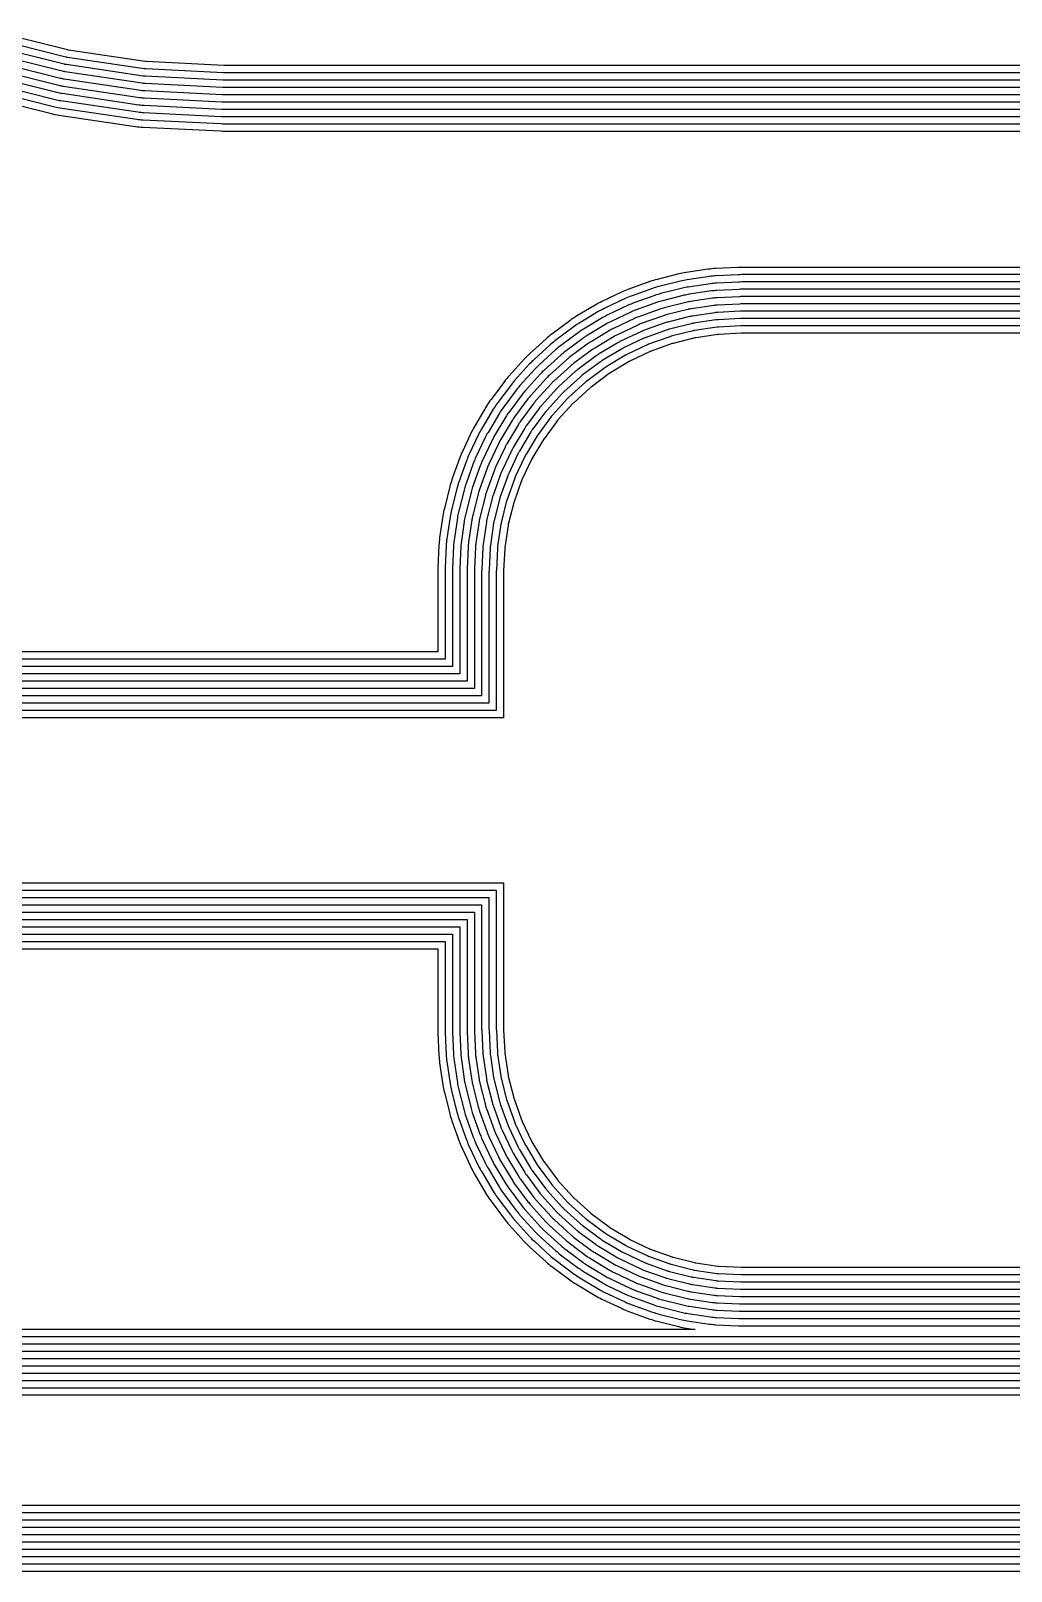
# Model space of a CAD drawing. Header units: metres. Extents: x 1.4 to 44.2, y 0.1 to 33.9.
# Drawn here: x 28.13 to 33.48, y 0.12 to 8.53 of the extents above; entities that cross this region are included whole.
import ezdxf

# ---------------------------------------------------------------- set-up
doc = ezdxf.new("R2010")
doc.units = ezdxf.units.M

msp = doc.modelspace()

# ---------------------------------------------------------------- linework, layer by layer
for points in [[(27.9174, 8.5264), (28.3285, 8.4235), (28.3297, 8.4232), (28.3309, 8.4229), (28.3321, 8.4227), (28.3333, 8.4225), (28.7524, 8.3603), (28.7537, 8.3602), (28.7549, 8.36), (28.7561, 8.3599), (28.7573, 8.3599), (29.1806, 8.3391), (29.1818, 8.339), (29.183, 8.339), (36.5743, 8.339)], [(27.898, 8.4488), (28.309, 8.3459), (28.3121, 8.3451), (28.3153, 8.3445), (28.3184, 8.3439), (28.3215, 8.3434), (28.7407, 8.2812), (28.7439, 8.2808), (28.747, 8.2804), (28.7502, 8.2802), (28.7534, 8.28), (29.1766, 8.2592), (29.1798, 8.2591), (29.183, 8.259), (36.5412, 8.259)], [(27.9077, 8.4876), (28.3187, 8.3847), (28.3209, 8.3842), (28.3231, 8.3837), (28.3252, 8.3833), (28.3274, 8.383), (28.7466, 8.3208), (28.7488, 8.3205), (28.751, 8.3202), (28.7532, 8.32), (28.7554, 8.3199), (29.1786, 8.2991), (29.1808, 8.299), (29.183, 8.299), (36.5578, 8.299)], [(27.8688, 8.3324), (28.2799, 8.2295), (28.2858, 8.2281), (28.2918, 8.2268), (28.2979, 8.2257), (28.3039, 8.2247), (28.7231, 8.1625), (28.7292, 8.1617), (28.7353, 8.161), (28.7414, 8.1605), (28.7475, 8.1601), (29.1707, 8.1393), (29.1769, 8.1391), (29.183, 8.139), (36.4915, 8.139)], [(27.8785, 8.3712), (28.2896, 8.2683), (28.2946, 8.2671), (28.2996, 8.266), (28.3047, 8.2651), (28.3098, 8.2643), (28.729, 8.2021), (28.7341, 8.2014), (28.7392, 8.2008), (28.7443, 8.2004), (28.7495, 8.2001), (29.1727, 8.1793), (29.1779, 8.1791), (29.183, 8.179), (36.5081, 8.179)], [(27.8883, 8.41), (28.2993, 8.3071), (28.3034, 8.3061), (28.3074, 8.3052), (28.3115, 8.3045), (28.3157, 8.3038), (28.7348, 8.2416), (28.739, 8.2411), (28.7431, 8.2406), (28.7473, 8.2403), (28.7514, 8.24), (29.1747, 8.2192), (29.1788, 8.2191), (29.183, 8.219), (36.5246, 8.219)], [(27.8494, 8.2548), (28.2604, 8.1519), (28.2683, 8.15), (28.2762, 8.1483), (28.2842, 8.1468), (28.2922, 8.1456), (28.7114, 8.0834), (28.7194, 8.0823), (28.7274, 8.0814), (28.7355, 8.0807), (28.7436, 8.0802), (29.1668, 8.0594), (29.1749, 8.0591), (29.183, 8.059), (36.4584, 8.059)], [(27.8591, 8.2936), (28.2701, 8.1907), (28.2771, 8.189), (28.284, 8.1876), (28.291, 8.1863), (28.2981, 8.1851), (28.7172, 8.1229), (28.7243, 8.122), (28.7313, 8.1212), (28.7384, 8.1206), (28.7455, 8.1202), (29.1688, 8.0994), (29.1759, 8.0991), (29.183, 8.099), (36.4749, 8.099)], [(27.8299, 8.1772), (28.241, 8.0743), (28.2508, 8.0719), (28.2606, 8.0699), (28.2705, 8.068), (28.2805, 8.0664), (28.6996, 8.0042), (28.7096, 8.0029), (28.7196, 8.0018), (28.7296, 8.0009), (28.7397, 8.0003), (29.1629, 7.9795), (29.173, 7.9791), (29.183, 7.979), (36.4252, 7.979)], [(27.8397, 8.216), (28.2507, 8.1131), (28.2595, 8.111), (28.2684, 8.1091), (28.2774, 8.1074), (28.2863, 8.106), (28.7055, 8.0438), (28.7145, 8.0426), (28.7235, 8.0416), (28.7326, 8.0408), (28.7416, 8.0403), (29.1649, 8.0195), (29.1739, 8.0191), (29.183, 8.019), (36.4418, 8.019)], [(36.009, 7.235), (32.009, 7.235), (31.999, 7.2349), (31.9889, 7.2345), (31.8664, 7.2285), (31.8563, 7.2279), (31.8463, 7.227), (31.8363, 7.2259), (31.8263, 7.2246), (31.705, 7.2066), (31.6951, 7.205), (31.6852, 7.2031), (31.6753, 7.201), (31.6655, 7.1987), (31.5465, 7.1689), (31.5368, 7.1663), (31.5271, 7.1635), (31.5175, 7.1605), (31.508, 7.1572), (31.3925, 7.1159), (31.3831, 7.1124), (31.3738, 7.1087), (31.3645, 7.1047), (31.3554, 7.1005), (31.2445, 7.048), (31.2354, 7.0436), (31.2265, 7.039), (31.2177, 7.0341), (31.209, 7.0291), (31.1038, 6.966), (31.0952, 6.9607), (31.0868, 6.9553), (31.0785, 6.9496), (31.0703, 6.9437), (30.9718, 6.8706), (30.9638, 6.8645), (30.9559, 6.8582), (30.9482, 6.8517), (30.9407, 6.8451), (30.8498, 6.7627), (30.8424, 6.7558), (30.8352, 6.7488), (30.8282, 6.7416), (30.8213, 6.7342), (30.739, 6.6433), (30.7323, 6.6358), (30.7258, 6.6281), (30.7195, 6.6202), (30.7134, 6.6122), (30.6404, 6.5137), (30.6345, 6.5056), (30.6288, 6.4973), (30.6233, 6.4888), (30.618, 6.4803), (30.5549, 6.375), (30.5499, 6.3663), (30.545, 6.3575), (30.5404, 6.3486), (30.536, 6.3396), (30.4835, 6.2287), (30.4793, 6.2195), (30.4754, 6.2103), (30.4716, 6.2009), (30.4681, 6.1915), (30.4268, 6.076), (30.4235, 6.0665), (30.4205, 6.0569), (30.4177, 6.0472), (30.4151, 6.0375), (30.3853, 5.9185), (30.383, 5.9087), (30.3809, 5.8989), (30.3791, 5.889), (30.3775, 5.879), (30.3595, 5.7577), (30.3581, 5.7477), (30.357, 5.7377), (30.3561, 5.7277), (30.3555, 5.7177), (30.3495, 5.5951), (30.3491, 5.5851), (30.349, 5.575), (30.349, 5.1352), (28.0606, 5.1352)], [(36.009, 7.155), (32.009, 7.155), (32.0009, 7.1549), (31.9928, 7.1546), (31.8703, 7.1486), (31.8622, 7.1481), (31.8541, 7.1474), (31.8461, 7.1465), (31.8381, 7.1454), (31.7167, 7.1274), (31.7087, 7.1261), (31.7008, 7.1247), (31.6928, 7.123), (31.685, 7.1211), (31.566, 7.0913), (31.5581, 7.0892), (31.5504, 7.087), (31.5426, 7.0845), (31.535, 7.0819), (31.4195, 7.0406), (31.4119, 7.0377), (31.4044, 7.0347), (31.3969, 7.0316), (31.3896, 7.0282), (31.2787, 6.9757), (31.2714, 6.9722), (31.2642, 6.9684), (31.2571, 6.9645), (31.2501, 6.9605), (31.1449, 6.8974), (31.138, 6.8932), (31.1312, 6.8887), (31.1245, 6.8842), (31.118, 6.8794), (31.0194, 6.8063), (31.013, 6.8014), (31.0067, 6.7964), (31.0005, 6.7912), (30.9944, 6.7858), (30.9035, 6.7034), (30.8976, 6.6979), (30.8918, 6.6922), (30.8861, 6.6864), (30.8806, 6.6805), (30.7982, 6.5896), (30.7929, 6.5836), (30.7877, 6.5774), (30.7826, 6.571), (30.7777, 6.5646), (30.7046, 6.4661), (30.6999, 6.4595), (30.6953, 6.4528), (30.6909, 6.446), (30.6866, 6.4391), (30.6236, 6.3339), (30.6195, 6.3269), (30.6156, 6.3198), (30.6118, 6.3126), (30.6083, 6.3054), (30.5558, 6.1945), (30.5525, 6.1871), (30.5493, 6.1797), (30.5463, 6.1721), (30.5435, 6.1645), (30.5021, 6.049), (30.4995, 6.0414), (30.497, 6.0337), (30.4948, 6.0259), (30.4927, 6.0181), (30.4629, 5.8991), (30.461, 5.8912), (30.4594, 5.8833), (30.4579, 5.8753), (30.4566, 5.8673), (30.4386, 5.746), (30.4375, 5.7379), (30.4366, 5.7299), (30.4359, 5.7218), (30.4354, 5.7137), (30.4294, 5.5912), (30.4291, 5.5831), (30.429, 5.575), (30.429, 5.0552), (28.0275, 5.0552)], [(36.009, 7.195), (32.009, 7.195), (31.9999, 7.1949), (31.9909, 7.1946), (31.8683, 7.1885), (31.8593, 7.188), (31.8502, 7.1872), (31.8412, 7.1862), (31.8322, 7.185), (31.7109, 7.167), (31.7019, 7.1655), (31.693, 7.1639), (31.6841, 7.162), (31.6752, 7.1599), (31.5563, 7.1301), (31.5475, 7.1278), (31.5388, 7.1253), (31.5301, 7.1225), (31.5215, 7.1196), (31.406, 7.0782), (31.3975, 7.0751), (31.3891, 7.0717), (31.3807, 7.0681), (31.3725, 7.0643), (31.2616, 7.0119), (31.2534, 7.0079), (31.2453, 7.0037), (31.2374, 6.9993), (31.2295, 6.9948), (31.1243, 6.9317), (31.1166, 6.9269), (31.109, 6.922), (31.1015, 6.9169), (31.0941, 6.9115), (30.9956, 6.8385), (30.9884, 6.833), (30.9813, 6.8273), (30.9743, 6.8214), (30.9675, 6.8154), (30.8767, 6.733), (30.87, 6.7269), (30.8635, 6.7205), (30.8572, 6.714), (30.851, 6.7074), (30.7686, 6.6165), (30.7626, 6.6097), (30.7567, 6.6027), (30.7511, 6.5956), (30.7456, 6.5884), (30.6725, 6.4899), (30.6672, 6.4825), (30.662, 6.475), (30.6571, 6.4674), (30.6523, 6.4597), (30.5893, 6.3545), (30.5847, 6.3466), (30.5803, 6.3387), (30.5761, 6.3306), (30.5721, 6.3225), (30.5197, 6.2116), (30.5159, 6.2033), (30.5123, 6.195), (30.509, 6.1865), (30.5058, 6.178), (30.4645, 6.0625), (30.4615, 6.0539), (30.4588, 6.0453), (30.4562, 6.0366), (30.4539, 6.0278), (30.4241, 5.9088), (30.422, 5.8999), (30.4201, 5.8911), (30.4185, 5.8821), (30.417, 5.8732), (30.399, 5.7518), (30.3978, 5.7428), (30.3968, 5.7338), (30.396, 5.7248), (30.3955, 5.7157), (30.3895, 5.5932), (30.3891, 5.5841), (30.389, 5.575), (30.389, 5.0952), (28.044, 5.0952)], [(36.009, 7.075), (32.009, 7.075), (32.0029, 7.0749), (31.9967, 7.0747), (31.8742, 7.0687), (31.8681, 7.0683), (31.862, 7.0678), (31.8559, 7.0671), (31.8498, 7.0663), (31.7285, 7.0483), (31.7224, 7.0473), (31.7164, 7.0462), (31.7104, 7.0449), (31.7044, 7.0435), (31.5854, 7.0137), (31.5795, 7.0121), (31.5736, 7.0104), (31.5677, 7.0086), (31.5619, 7.0066), (31.4464, 6.9652), (31.4407, 6.9631), (31.435, 6.9608), (31.4293, 6.9584), (31.4238, 6.9559), (31.3129, 6.9034), (31.3074, 6.9007), (31.3019, 6.8979), (31.2965, 6.8949), (31.2912, 6.8918), (31.186, 6.8288), (31.1808, 6.8256), (31.1757, 6.8222), (31.1706, 6.8187), (31.1656, 6.8152), (31.0671, 6.7421), (31.0622, 6.7384), (31.0574, 6.7345), (31.0527, 6.7306), (31.0481, 6.7265), (30.9572, 6.6441), (30.9527, 6.64), (30.9484, 6.6357), (30.9441, 6.6313), (30.9399, 6.6268), (30.8575, 6.5359), (30.8534, 6.5313), (30.8495, 6.5266), (30.8457, 6.5218), (30.8419, 6.5169), (30.7689, 6.4184), (30.7653, 6.4134), (30.7618, 6.4084), (30.7585, 6.4032), (30.7552, 6.398), (30.6922, 6.2928), (30.6891, 6.2875), (30.6861, 6.2821), (30.6833, 6.2767), (30.6806, 6.2711), (30.6282, 6.1603), (30.6256, 6.1547), (30.6232, 6.149), (30.6209, 6.1433), (30.6188, 6.1376), (30.5775, 6.0221), (30.5755, 6.0163), (30.5736, 6.0104), (30.5719, 6.0045), (30.5703, 5.9986), (30.5405, 5.8796), (30.5391, 5.8737), (30.5378, 5.8676), (30.5367, 5.8616), (30.5357, 5.8556), (30.5177, 5.7342), (30.5169, 5.7281), (30.5162, 5.722), (30.5157, 5.7159), (30.5153, 5.7098), (30.5093, 5.5873), (30.5091, 5.5811), (30.509, 5.575), (30.509, 4.9752), (27.9943, 4.9752)], [(36.009, 7.115), (32.009, 7.115), (32.0019, 7.1149), (31.9948, 7.1147), (31.8723, 7.1086), (31.8652, 7.1082), (31.8581, 7.1076), (31.851, 7.1068), (31.8439, 7.1059), (31.7226, 7.0879), (31.7156, 7.0867), (31.7086, 7.0854), (31.7016, 7.0839), (31.6947, 7.0823), (31.5757, 7.0525), (31.5688, 7.0507), (31.562, 7.0487), (31.5552, 7.0466), (31.5485, 7.0442), (31.433, 7.0029), (31.4263, 7.0004), (31.4197, 6.9978), (31.4131, 6.995), (31.4067, 6.992), (31.2958, 6.9396), (31.2894, 6.9364), (31.2831, 6.9332), (31.2768, 6.9297), (31.2707, 6.9262), (31.1655, 6.8631), (31.1594, 6.8594), (31.1534, 6.8555), (31.1476, 6.8514), (31.1418, 6.8473), (31.0433, 6.7742), (31.0376, 6.7699), (31.032, 6.7654), (31.0266, 6.7609), (31.0213, 6.7562), (30.9304, 6.6738), (30.9252, 6.6689), (30.9201, 6.664), (30.9151, 6.6589), (30.9103, 6.6536), (30.8279, 6.5628), (30.8232, 6.5574), (30.8186, 6.552), (30.8141, 6.5464), (30.8098, 6.5408), (30.7367, 6.4422), (30.7326, 6.4365), (30.7285, 6.4306), (30.7247, 6.4246), (30.7209, 6.4186), (30.6579, 6.3133), (30.6543, 6.3072), (30.6509, 6.301), (30.6476, 6.2946), (30.6445, 6.2882), (30.592, 6.1774), (30.589, 6.1709), (30.5862, 6.1643), (30.5836, 6.1577), (30.5811, 6.1511), (30.5398, 6.0356), (30.5375, 6.0288), (30.5353, 6.0221), (30.5333, 6.0152), (30.5315, 6.0083), (30.5017, 5.8893), (30.5001, 5.8824), (30.4986, 5.8755), (30.4973, 5.8685), (30.4962, 5.8614), (30.4782, 5.7401), (30.4772, 5.733), (30.4764, 5.726), (30.4758, 5.7189), (30.4754, 5.7118), (30.4694, 5.5892), (30.4691, 5.5821), (30.469, 5.575), (30.469, 5.0152), (28.0109, 5.0152)], [(36.009, 6.995), (32.009, 6.995), (32.0048, 6.995), (32.0007, 6.9948), (31.8781, 6.9888), (31.874, 6.9885), (31.8698, 6.9882), (31.8657, 6.9877), (31.8615, 6.9872), (31.7402, 6.9692), (31.7361, 6.9685), (31.732, 6.9677), (31.7279, 6.9669), (31.7238, 6.9659), (31.6048, 6.9361), (31.6008, 6.935), (31.5968, 6.9339), (31.5928, 6.9326), (31.5889, 6.9313), (31.4734, 6.8899), (31.4695, 6.8885), (31.4656, 6.8869), (31.4618, 6.8853), (31.458, 6.8835), (31.3471, 6.8311), (31.3433, 6.8293), (31.3396, 6.8273), (31.336, 6.8253), (31.3324, 6.8232), (31.2272, 6.7602), (31.2236, 6.758), (31.2201, 6.7557), (31.2167, 6.7533), (31.2133, 6.7509), (31.1148, 6.6778), (31.1114, 6.6753), (31.1082, 6.6727), (31.105, 6.67), (31.1019, 6.6672), (31.011, 6.5849), (31.0079, 6.582), (31.0049, 6.5791), (31.002, 6.5761), (30.9992, 6.5731), (30.9168, 6.4822), (30.914, 6.479), (30.9113, 6.4759), (30.9087, 6.4726), (30.9062, 6.4693), (30.8331, 6.3707), (30.8307, 6.3674), (30.8283, 6.3639), (30.8261, 6.3604), (30.8239, 6.3569), (30.7608, 6.2517), (30.7587, 6.2481), (30.7567, 6.2444), (30.7548, 6.2407), (30.7529, 6.2369), (30.7005, 6.1261), (30.6987, 6.1223), (30.6971, 6.1184), (30.6956, 6.1145), (30.6941, 6.1106), (30.6528, 5.9951), (30.6514, 5.9912), (30.6502, 5.9872), (30.649, 5.9832), (30.6479, 5.9792), (30.6181, 5.8602), (30.6172, 5.8561), (30.6163, 5.852), (30.6155, 5.8479), (30.6149, 5.8438), (30.5969, 5.7225), (30.5963, 5.7183), (30.5959, 5.7142), (30.5955, 5.71), (30.5952, 5.7059), (30.5892, 5.5834), (30.5891, 5.5792), (30.589, 5.575), (30.589, 4.8952), (27.9612, 4.8952)], [(36.009, 7.035), (32.009, 7.035), (32.0039, 7.0349), (31.9987, 7.0348), (31.8762, 7.0287), (31.871, 7.0284), (31.8659, 7.028), (31.8608, 7.0274), (31.8557, 7.0267), (31.7343, 7.0087), (31.7292, 7.0079), (31.7242, 7.007), (31.7191, 7.0059), (31.7141, 7.0047), (31.5951, 6.9749), (31.5901, 6.9736), (31.5852, 6.9721), (31.5803, 6.9706), (31.5754, 6.9689), (31.4599, 6.9276), (31.4551, 6.9258), (31.4503, 6.9239), (31.4456, 6.9218), (31.4409, 6.9197), (31.33, 6.8673), (31.3253, 6.865), (31.3208, 6.8626), (31.3163, 6.8601), (31.3118, 6.8575), (31.2066, 6.7945), (31.2022, 6.7918), (31.1979, 6.789), (31.1936, 6.786), (31.1895, 6.783), (31.0909, 6.7099), (31.0868, 6.7068), (31.0828, 6.7036), (31.0789, 6.7003), (31.075, 6.6969), (30.9841, 6.6145), (30.9803, 6.611), (30.9766, 6.6074), (30.973, 6.6037), (30.9695, 6.5999), (30.8871, 6.509), (30.8837, 6.5052), (30.8804, 6.5012), (30.8772, 6.4972), (30.8741, 6.4931), (30.801, 6.3946), (30.798, 6.3904), (30.7951, 6.3861), (30.7923, 6.3818), (30.7896, 6.3774), (30.7265, 6.2722), (30.7239, 6.2678), (30.7214, 6.2633), (30.719, 6.2587), (30.7168, 6.254), (30.6643, 6.1432), (30.6622, 6.1385), (30.6601, 6.1337), (30.6582, 6.1289), (30.6564, 6.1241), (30.6151, 6.0086), (30.6134, 6.0037), (30.6119, 5.9988), (30.6104, 5.9939), (30.6091, 5.9889), (30.5793, 5.8699), (30.5781, 5.8649), (30.5771, 5.8598), (30.5761, 5.8548), (30.5753, 5.8497), (30.5573, 5.7283), (30.5566, 5.7232), (30.556, 5.7181), (30.5556, 5.713), (30.5553, 5.7078), (30.5493, 5.5853), (30.5491, 5.5802), (30.549, 5.575), (30.549, 4.9352), (27.9778, 4.9352)], [(36.009, 6.915), (32.009, 6.915), (32.0068, 6.915), (32.0046, 6.9149), (31.8821, 6.9089), (31.8799, 6.9087), (31.8777, 6.9086), (31.8755, 6.9083), (31.8733, 6.908), (31.7519, 6.89), (31.7498, 6.8897), (31.7476, 6.8893), (31.7454, 6.8888), (31.7433, 6.8883), (31.6243, 6.8585), (31.6222, 6.8579), (31.62, 6.8573), (31.6179, 6.8566), (31.6158, 6.8559), (31.5003, 6.8146), (31.4983, 6.8138), (31.4962, 6.813), (31.4942, 6.8121), (31.4922, 6.8112), (31.3813, 6.7588), (31.3793, 6.7578), (31.3773, 6.7568), (31.3754, 6.7557), (31.3735, 6.7546), (31.2683, 6.6915), (31.2664, 6.6904), (31.2645, 6.6892), (31.2627, 6.6879), (31.2609, 6.6866), (31.1624, 6.6136), (31.1607, 6.6122), (31.1589, 6.6108), (31.1572, 6.6094), (31.1556, 6.608), (31.0647, 6.5256), (31.0631, 6.5241), (31.0615, 6.5225), (31.0599, 6.521), (31.0584, 6.5193), (30.9761, 6.4284), (30.9746, 6.4268), (30.9732, 6.4251), (30.9718, 6.4234), (30.9705, 6.4216), (30.8974, 6.3231), (30.8961, 6.3213), (30.8948, 6.3195), (30.8936, 6.3176), (30.8925, 6.3157), (30.8294, 6.2105), (30.8283, 6.2086), (30.8272, 6.2067), (30.8262, 6.2047), (30.8253, 6.2027), (30.7728, 6.0918), (30.7719, 6.0898), (30.771, 6.0878), (30.7702, 6.0858), (30.7694, 6.0837), (30.7281, 5.9682), (30.7274, 5.9661), (30.7267, 5.964), (30.7261, 5.9619), (30.7255, 5.9597), (30.6957, 5.8407), (30.6952, 5.8386), (30.6948, 5.8364), (30.6944, 5.8343), (30.694, 5.8321), (30.676, 5.7107), (30.6757, 5.7086), (30.6755, 5.7064), (30.6753, 5.7042), (30.6751, 5.7019), (30.6691, 5.5794), (30.669, 5.5772), (30.669, 5.575), (30.669, 4.8152), (27.9281, 4.8152)], [(36.009, 6.955), (32.009, 6.955), (32.0058, 6.955), (32.0026, 6.9549), (31.8801, 6.9488), (31.8769, 6.9486), (31.8737, 6.9484), (31.8706, 6.948), (31.8674, 6.9476), (31.7461, 6.9296), (31.7429, 6.9291), (31.7398, 6.9285), (31.7367, 6.9278), (31.7336, 6.9271), (31.6146, 6.8973), (31.6115, 6.8965), (31.6084, 6.8956), (31.6054, 6.8946), (31.6024, 6.8936), (31.4869, 6.8523), (31.4839, 6.8512), (31.4809, 6.85), (31.478, 6.8487), (31.4751, 6.8474), (31.3642, 6.7949), (31.3613, 6.7935), (31.3585, 6.7921), (31.3557, 6.7905), (31.3529, 6.7889), (31.2477, 6.7259), (31.245, 6.7242), (31.2423, 6.7224), (31.2397, 6.7206), (31.2371, 6.7188), (31.1386, 6.6457), (31.136, 6.6438), (31.1335, 6.6418), (31.1311, 6.6397), (31.1287, 6.6376), (31.0378, 6.5552), (31.0355, 6.553), (31.0332, 6.5508), (31.031, 6.5485), (31.0288, 6.5462), (30.9464, 6.4553), (30.9443, 6.4529), (30.9423, 6.4505), (30.9403, 6.448), (30.9383, 6.4454), (30.8653, 6.3469), (30.8634, 6.3443), (30.8616, 6.3417), (30.8598, 6.339), (30.8582, 6.3363), (30.7951, 6.2311), (30.7935, 6.2283), (30.792, 6.2255), (30.7905, 6.2227), (30.7891, 6.2198), (30.7366, 6.1089), (30.7353, 6.106), (30.7341, 6.1031), (30.7329, 6.1002), (30.7318, 6.0972), (30.6904, 5.9817), (30.6894, 5.9786), (30.6884, 5.9756), (30.6875, 5.9725), (30.6867, 5.9695), (30.6569, 5.8505), (30.6562, 5.8474), (30.6555, 5.8442), (30.6549, 5.8411), (30.6544, 5.838), (30.6364, 5.7166), (30.636, 5.7134), (30.6357, 5.7103), (30.6354, 5.7071), (30.6352, 5.7039), (30.6292, 5.5814), (30.6291, 5.5782), (30.629, 5.575), (30.629, 4.8552), (27.9446, 4.8552)], [(36.009, 6.875), (32.009, 6.875), (32.0078, 6.875), (32.0066, 6.875), (31.884, 6.8689), (31.8828, 6.8689), (31.8816, 6.8688), (31.8804, 6.8686), (31.8792, 6.8685), (31.7578, 6.8505), (31.7566, 6.8503), (31.7554, 6.85), (31.7542, 6.8498), (31.753, 6.8495), (31.634, 6.8197), (31.6328, 6.8194), (31.6316, 6.819), (31.6305, 6.8187), (31.6293, 6.8183), (31.5138, 6.7769), (31.5127, 6.7765), (31.5115, 6.7761), (31.5104, 6.7756), (31.5093, 6.7751), (31.3984, 6.7226), (31.3973, 6.7221), (31.3962, 6.7215), (31.3951, 6.7209), (31.3941, 6.7203), (31.2888, 6.6572), (31.2878, 6.6566), (31.2868, 6.6559), (31.2858, 6.6552), (31.2848, 6.6545), (31.1862, 6.5814), (31.1853, 6.5807), (31.1843, 6.5799), (31.1834, 6.5791), (31.1824, 6.5783), (31.0916, 6.4959), (31.0907, 6.4951), (31.0898, 6.4943), (31.0889, 6.4934), (31.0881, 6.4925), (31.0057, 6.4016), (31.0049, 6.4007), (31.0041, 6.3997), (31.0033, 6.3988), (31.0026, 6.3978), (30.9295, 6.2993), (30.9288, 6.2983), (30.9281, 6.2973), (30.9274, 6.2962), (30.9268, 6.2952), (30.8637, 6.19), (30.8631, 6.1889), (30.8625, 6.1878), (30.8619, 6.1867), (30.8614, 6.1856), (30.809, 6.0747), (30.8085, 6.0736), (30.808, 6.0725), (30.8075, 6.0714), (30.8071, 6.0702), (30.7658, 5.9547), (30.7654, 5.9536), (30.765, 5.9524), (30.7646, 5.9512), (30.7643, 5.95), (30.7345, 5.831), (30.7342, 5.8298), (30.734, 5.8286), (30.7338, 5.8274), (30.7336, 5.8262), (30.7156, 5.7049), (30.7154, 5.7037), (30.7153, 5.7024), (30.7152, 5.7012), (30.7151, 5.7), (30.7091, 5.5775), (30.709, 5.5762), (30.709, 5.575), (30.709, 4.7752), (27.9115, 4.7752)], [(27.725, 3.8748), (30.709, 3.8748), (30.709, 3.075), (30.709, 3.0738), (30.7091, 3.0726), (30.7151, 2.95), (30.7152, 2.9488), (30.7153, 2.9476), (30.7154, 2.9464), (30.7156, 2.9452), (30.7336, 2.8238), (30.7338, 2.8226), (30.734, 2.8214), (30.7342, 2.8202), (30.7345, 2.819), (30.7643, 2.7), (30.7646, 2.6988), (30.765, 2.6976), (30.7654, 2.6965), (30.7658, 2.6953), (30.8071, 2.5798), (30.8075, 2.5787), (30.808, 2.5775), (30.8085, 2.5764), (30.809, 2.5753), (30.8614, 2.4644), (30.8619, 2.4633), (30.8625, 2.4622), (30.8631, 2.4611), (30.8637, 2.4601), (30.9268, 2.3548), (30.9274, 2.3538), (30.9281, 2.3528), (30.9288, 2.3518), (30.9295, 2.3508), (31.0026, 2.2522), (31.0033, 2.2513), (31.0041, 2.2503), (31.0049, 2.2494), (31.0057, 2.2484), (31.0881, 2.1576), (31.0889, 2.1567), (31.0898, 2.1558), (31.0907, 2.1549), (31.0916, 2.1541), (31.1824, 2.0717), (31.1834, 2.0709), (31.1843, 2.0701), (31.1853, 2.0693), (31.1862, 2.0686), (31.2848, 1.9955), (31.2858, 1.9948), (31.2868, 1.9941), (31.2878, 1.9934), (31.2888, 1.9928), (31.3941, 1.9297), (31.3951, 1.9291), (31.3962, 1.9285), (31.3973, 1.9279), (31.3984, 1.9274), (31.5093, 1.875), (31.5104, 1.8745), (31.5115, 1.874), (31.5127, 1.8735), (31.5138, 1.8731), (31.6293, 1.8318), (31.6305, 1.8314), (31.6316, 1.831), (31.6328, 1.8306), (31.634, 1.8303), (31.753, 1.8005), (31.7542, 1.8002), (31.7554, 1.8), (31.7566, 1.7998), (31.7578, 1.7996), (31.8792, 1.7816), (31.8804, 1.7814), (31.8816, 1.7813), (31.8828, 1.7812), (31.884, 1.7811), (32.0066, 1.7751), (32.0078, 1.775), (32.009, 1.775), (36.009, 1.775)], [(27.725, 3.8348), (30.669, 3.8348), (30.669, 3.075), (30.669, 3.0728), (30.6691, 3.0706), (30.6751, 2.9481), (30.6753, 2.9459), (30.6755, 2.9437), (30.6757, 2.9415), (30.676, 2.9393), (30.694, 2.8179), (30.6944, 2.8158), (30.6948, 2.8136), (30.6952, 2.8114), (30.6957, 2.8093), (30.7255, 2.6903), (30.7261, 2.6882), (30.7267, 2.686), (30.7274, 2.6839), (30.7281, 2.6818), (30.7694, 2.5663), (30.7702, 2.5643), (30.771, 2.5622), (30.7719, 2.5602), (30.7728, 2.5582), (30.8253, 2.4473), (30.8262, 2.4453), (30.8272, 2.4433), (30.8283, 2.4414), (30.8294, 2.4395), (30.8925, 2.3343), (30.8936, 2.3324), (30.8948, 2.3305), (30.8961, 2.3287), (30.8974, 2.3269), (30.9705, 2.2284), (30.9718, 2.2267), (30.9732, 2.2249), (30.9746, 2.2232), (30.9761, 2.2216), (31.0584, 2.1307), (31.0599, 2.1291), (31.0615, 2.1275), (31.0631, 2.1259), (31.0647, 2.1244), (31.1556, 2.0421), (31.1572, 2.0406), (31.1589, 2.0392), (31.1607, 2.0378), (31.1624, 2.0365), (31.2609, 1.9634), (31.2627, 1.9621), (31.2645, 1.9608), (31.2664, 1.9596), (31.2683, 1.9585), (31.3735, 1.8954), (31.3754, 1.8943), (31.3773, 1.8932), (31.3793, 1.8922), (31.3813, 1.8913), (31.4922, 1.8388), (31.4942, 1.8379), (31.4962, 1.837), (31.4983, 1.8362), (31.5003, 1.8354), (31.6158, 1.7941), (31.6179, 1.7934), (31.62, 1.7927), (31.6222, 1.7921), (31.6243, 1.7915), (31.7433, 1.7617), (31.7454, 1.7612), (31.7476, 1.7608), (31.7498, 1.7604), (31.7519, 1.76), (31.8733, 1.742), (31.8755, 1.7417), (31.8777, 1.7415), (31.8799, 1.7413), (31.8821, 1.7411), (32.0046, 1.7351), (32.0068, 1.735), (32.009, 1.735), (36.009, 1.735)], [(27.725, 3.7948), (30.629, 3.7948), (30.629, 3.075), (30.6291, 3.0718), (30.6292, 3.0686), (30.6352, 2.9461), (30.6354, 2.9429), (30.6357, 2.9397), (30.636, 2.9366), (30.6364, 2.9334), (30.6544, 2.8121), (30.6549, 2.8089), (30.6555, 2.8058), (30.6562, 2.8027), (30.6569, 2.7996), (30.6867, 2.6806), (30.6875, 2.6775), (30.6884, 2.6744), (30.6894, 2.6714), (30.6904, 2.6684), (30.7318, 2.5529), (30.7329, 2.5499), (30.7341, 2.5469), (30.7353, 2.544), (30.7366, 2.5411), (30.7891, 2.4302), (30.7905, 2.4273), (30.792, 2.4245), (30.7935, 2.4217), (30.7951, 2.4189), (30.8582, 2.3137), (30.8598, 2.311), (30.8616, 2.3083), (30.8634, 2.3057), (30.8653, 2.3031), (30.9383, 2.2046), (30.9403, 2.202), (30.9423, 2.1995), (30.9443, 2.1971), (30.9464, 2.1947), (31.0288, 2.1038), (31.031, 2.1015), (31.0332, 2.0992), (31.0355, 2.097), (31.0378, 2.0948), (31.1287, 2.0124), (31.1311, 2.0103), (31.1335, 2.0083), (31.136, 2.0063), (31.1386, 2.0043), (31.2371, 1.9313), (31.2397, 1.9294), (31.2423, 1.9276), (31.245, 1.9258), (31.2477, 1.9242), (31.3529, 1.8611), (31.3557, 1.8595), (31.3585, 1.858), (31.3613, 1.8565), (31.3642, 1.8551), (31.4751, 1.8026), (31.478, 1.8013), (31.4809, 1.8001), (31.4839, 1.7989), (31.4869, 1.7978), (31.6024, 1.7564), (31.6054, 1.7554), (31.6084, 1.7544), (31.6115, 1.7535), (31.6146, 1.7527), (31.7336, 1.7229), (31.7367, 1.7222), (31.7398, 1.7215), (31.7429, 1.7209), (31.7461, 1.7204), (31.8674, 1.7024), (31.8706, 1.702), (31.8737, 1.7017), (31.8769, 1.7014), (31.8801, 1.7012), (32.0026, 1.6952), (32.0058, 1.6951), (32.009, 1.695), (36.009, 1.695)], [(27.725, 3.7548), (30.589, 3.7548), (30.589, 3.075), (30.5891, 3.0708), (30.5892, 3.0667), (30.5952, 2.9441), (30.5955, 2.94), (30.5959, 2.9358), (30.5963, 2.9317), (30.5969, 2.9275), (30.6149, 2.8062), (30.6155, 2.8021), (30.6163, 2.798), (30.6172, 2.7939), (30.6181, 2.7898), (30.6479, 2.6708), (30.649, 2.6668), (30.6502, 2.6628), (30.6514, 2.6588), (30.6528, 2.6549), (30.6941, 2.5394), (30.6956, 2.5355), (30.6971, 2.5316), (30.6987, 2.5278), (30.7005, 2.524), (30.7529, 2.4131), (30.7548, 2.4093), (30.7567, 2.4056), (30.7587, 2.402), (30.7608, 2.3984), (30.8239, 2.2932), (30.8261, 2.2896), (30.8283, 2.2861), (30.8307, 2.2827), (30.8331, 2.2793), (30.9062, 2.1808), (30.9087, 2.1774), (30.9113, 2.1742), (30.914, 2.171), (30.9168, 2.1679), (30.9992, 2.077), (31.002, 2.0739), (31.0049, 2.0709), (31.0079, 2.068), (31.011, 2.0652), (31.1019, 1.9828), (31.105, 1.98), (31.1082, 1.9773), (31.1114, 1.9747), (31.1148, 1.9722), (31.2133, 1.8991), (31.2167, 1.8967), (31.2201, 1.8943), (31.2236, 1.8921), (31.2272, 1.8899), (31.3324, 1.8268), (31.336, 1.8247), (31.3396, 1.8227), (31.3433, 1.8208), (31.3471, 1.8189), (31.458, 1.7665), (31.4618, 1.7647), (31.4656, 1.7631), (31.4695, 1.7616), (31.4734, 1.7601), (31.5889, 1.7188), (31.5928, 1.7174), (31.5968, 1.7162), (31.6008, 1.715), (31.6048, 1.7139), (31.7238, 1.6841), (31.7279, 1.6832), (31.732, 1.6823), (31.7361, 1.6815), (31.7402, 1.6809), (31.8615, 1.6629), (31.8657, 1.6623), (31.8698, 1.6619), (31.874, 1.6615), (31.8781, 1.6612), (32.0007, 1.6552), (32.0048, 1.6551), (32.009, 1.655), (36.009, 1.655)], [(27.725, 3.7148), (30.549, 3.7148), (30.549, 3.075), (30.5491, 3.0699), (30.5493, 3.0647), (30.5553, 2.9422), (30.5556, 2.937), (30.556, 2.9319), (30.5566, 2.9268), (30.5573, 2.9217), (30.5753, 2.8003), (30.5761, 2.7952), (30.5771, 2.7902), (30.5781, 2.7851), (30.5793, 2.7801), (30.6091, 2.6611), (30.6104, 2.6561), (30.6119, 2.6512), (30.6134, 2.6463), (30.6151, 2.6414), (30.6564, 2.5259), (30.6582, 2.5211), (30.6601, 2.5163), (30.6622, 2.5116), (30.6643, 2.5069), (30.7168, 2.396), (30.719, 2.3913), (30.7214, 2.3868), (30.7239, 2.3823), (30.7265, 2.3778), (30.7896, 2.2726), (30.7923, 2.2682), (30.7951, 2.2639), (30.798, 2.2596), (30.801, 2.2555), (30.8741, 2.1569), (30.8772, 2.1528), (30.8804, 2.1488), (30.8837, 2.1449), (30.8871, 2.141), (30.9695, 2.0501), (30.973, 2.0463), (30.9766, 2.0426), (30.9803, 2.039), (30.9841, 2.0355), (31.075, 1.9531), (31.0789, 1.9497), (31.0828, 1.9464), (31.0868, 1.9432), (31.0909, 1.9401), (31.1895, 1.867), (31.1936, 1.864), (31.1979, 1.8611), (31.2022, 1.8583), (31.2066, 1.8556), (31.3118, 1.7925), (31.3163, 1.7899), (31.3208, 1.7874), (31.3253, 1.785), (31.33, 1.7828), (31.4409, 1.7303), (31.4456, 1.7282), (31.4503, 1.7261), (31.4551, 1.7242), (31.4599, 1.7224), (31.5754, 1.6811), (31.5803, 1.6794), (31.5852, 1.6779), (31.5901, 1.6764), (31.5951, 1.6751), (31.7141, 1.6453), (31.7191, 1.6441), (31.7242, 1.6431), (31.7292, 1.6421), (31.7343, 1.6413), (31.8557, 1.6233), (31.8608, 1.6226), (31.8659, 1.622), (31.871, 1.6216), (31.8762, 1.6213), (31.9987, 1.6153), (32.0039, 1.6151), (32.009, 1.615), (36.009, 1.615)], [(27.725, 3.6748), (30.509, 3.6748), (30.509, 3.075), (30.5091, 3.0689), (30.5093, 3.0627), (30.5153, 2.9402), (30.5157, 2.9341), (30.5162, 2.928), (30.5169, 2.9219), (30.5177, 2.9158), (30.5357, 2.7945), (30.5367, 2.7884), (30.5378, 2.7824), (30.5391, 2.7764), (30.5405, 2.7704), (30.5703, 2.6514), (30.5719, 2.6455), (30.5736, 2.6396), (30.5755, 2.6337), (30.5775, 2.6279), (30.6188, 2.5124), (30.6209, 2.5067), (30.6232, 2.501), (30.6256, 2.4953), (30.6282, 2.4898), (30.6806, 2.3789), (30.6833, 2.3734), (30.6861, 2.3679), (30.6891, 2.3625), (30.6922, 2.3572), (30.7552, 2.252), (30.7585, 2.2468), (30.7618, 2.2417), (30.7653, 2.2366), (30.7689, 2.2316), (30.8419, 2.1331), (30.8457, 2.1282), (30.8495, 2.1234), (30.8534, 2.1187), (30.8575, 2.1141), (30.9399, 2.0232), (30.9441, 2.0187), (30.9484, 2.0144), (30.9527, 2.0101), (30.9572, 2.0059), (31.0481, 1.9235), (31.0527, 1.9194), (31.0574, 1.9155), (31.0622, 1.9117), (31.0671, 1.9079), (31.1656, 1.8349), (31.1706, 1.8313), (31.1757, 1.8278), (31.1808, 1.8245), (31.186, 1.8212), (31.2912, 1.7582), (31.2965, 1.7551), (31.3019, 1.7521), (31.3074, 1.7493), (31.3129, 1.7466), (31.4238, 1.6942), (31.4293, 1.6916), (31.435, 1.6892), (31.4407, 1.6869), (31.4464, 1.6848), (31.5619, 1.6435), (31.5677, 1.6415), (31.5736, 1.6396), (31.5795, 1.6379), (31.5854, 1.6363), (31.7044, 1.6065), (31.7104, 1.6051), (31.7164, 1.6038), (31.7224, 1.6027), (31.7285, 1.6017), (31.8498, 1.5837), (31.8559, 1.5829), (31.862, 1.5822), (31.8681, 1.5817), (31.8742, 1.5813), (31.9967, 1.5753), (32.0029, 1.5751), (32.009, 1.575), (36.009, 1.575)], [(27.725, 3.6348), (30.469, 3.6348), (30.469, 3.075), (30.4691, 3.0679), (30.4694, 3.0608), (30.4754, 2.9383), (30.4758, 2.9312), (30.4764, 2.9241), (30.4772, 2.917), (30.4782, 2.9099), (30.4962, 2.7886), (30.4973, 2.7816), (30.4986, 2.7746), (30.5001, 2.7676), (30.5017, 2.7607), (30.5315, 2.6417), (30.5333, 2.6348), (30.5353, 2.628), (30.5375, 2.6212), (30.5398, 2.6145), (30.5811, 2.499), (30.5836, 2.4923), (30.5862, 2.4857), (30.589, 2.4791), (30.592, 2.4727), (30.6445, 2.3618), (30.6476, 2.3554), (30.6509, 2.3491), (30.6543, 2.3428), (30.6579, 2.3367), (30.7209, 2.2315), (30.7247, 2.2254), (30.7285, 2.2194), (30.7326, 2.2136), (30.7367, 2.2078), (30.8098, 2.1093), (30.8141, 2.1036), (30.8186, 2.098), (30.8232, 2.0926), (30.8279, 2.0873), (30.9103, 1.9964), (30.9151, 1.9912), (30.9201, 1.9861), (30.9252, 1.9811), (30.9304, 1.9763), (31.0213, 1.8939), (31.0266, 1.8892), (31.032, 1.8846), (31.0376, 1.8801), (31.0433, 1.8758), (31.1418, 1.8027), (31.1476, 1.7986), (31.1534, 1.7945), (31.1594, 1.7907), (31.1655, 1.7869), (31.2707, 1.7239), (31.2768, 1.7203), (31.2831, 1.7169), (31.2894, 1.7136), (31.2958, 1.7105), (31.4067, 1.658), (31.4131, 1.655), (31.4197, 1.6522), (31.4263, 1.6496), (31.433, 1.6471), (31.5485, 1.6058), (31.5552, 1.6035), (31.562, 1.6013), (31.5688, 1.5993), (31.5757, 1.5975), (31.6947, 1.5677), (31.7016, 1.5661), (31.7086, 1.5646), (31.7156, 1.5633), (31.7226, 1.5622), (31.8439, 1.5442), (31.851, 1.5432), (31.8581, 1.5424), (31.8652, 1.5418), (31.8723, 1.5414), (31.9948, 1.5354), (32.0019, 1.5351), (32.009, 1.535), (36.009, 1.535)], [(27.725, 3.5948), (30.429, 3.5948), (30.429, 3.075), (30.4291, 3.0669), (30.4294, 3.0588), (30.4354, 2.9363), (30.4359, 2.9282), (30.4366, 2.9201), (30.4375, 2.9121), (30.4386, 2.9041), (30.4566, 2.7827), (30.4579, 2.7747), (30.4594, 2.7668), (30.461, 2.7588), (30.4629, 2.751), (30.4927, 2.632), (30.4948, 2.6241), (30.497, 2.6164), (30.4995, 2.6086), (30.5021, 2.601), (30.5435, 2.4855), (30.5463, 2.4779), (30.5493, 2.4704), (30.5525, 2.4629), (30.5558, 2.4556), (30.6083, 2.3447), (30.6118, 2.3374), (30.6156, 2.3302), (30.6195, 2.3231), (30.6236, 2.3161), (30.6866, 2.2109), (30.6909, 2.204), (30.6953, 2.1972), (30.6999, 2.1905), (30.7046, 2.184), (30.7777, 2.0854), (30.7826, 2.079), (30.7877, 2.0727), (30.7929, 2.0665), (30.7982, 2.0604), (30.8806, 1.9695), (30.8861, 1.9636), (30.8918, 1.9578), (30.8976, 1.9521), (30.9035, 1.9466), (30.9944, 1.8642), (31.0005, 1.8589), (31.0067, 1.8537), (31.013, 1.8486), (31.0194, 1.8437), (31.118, 1.7706), (31.1245, 1.7659), (31.1312, 1.7613), (31.138, 1.7569), (31.1449, 1.7526), (31.2501, 1.6896), (31.2571, 1.6855), (31.2642, 1.6816), (31.2714, 1.6778), (31.2787, 1.6743), (31.3896, 1.6218), (31.3969, 1.6185), (31.4044, 1.6153), (31.4119, 1.6123), (31.4195, 1.6095), (31.535, 1.5681), (31.5426, 1.5655), (31.5504, 1.563), (31.5581, 1.5608), (31.566, 1.5587), (31.685, 1.5289), (31.6928, 1.527), (31.7008, 1.5254), (31.7087, 1.5239), (31.7167, 1.5226), (31.8381, 1.5046), (31.8461, 1.5035), (31.8541, 1.5026), (31.8622, 1.5019), (31.8703, 1.5014), (31.9928, 1.4954), (32.0009, 1.4951), (32.009, 1.495), (36.009, 1.495)], [(27.725, 3.5548), (30.389, 3.5548), (30.389, 3.075), (30.3891, 3.0659), (30.3895, 3.0569), (30.3955, 2.9343), (30.396, 2.9253), (30.3968, 2.9162), (30.3978, 2.9072), (30.399, 2.8982), (30.417, 2.7769), (30.4185, 2.7679), (30.4201, 2.759), (30.422, 2.7501), (30.4241, 2.7412), (30.4539, 2.6223), (30.4562, 2.6135), (30.4588, 2.6048), (30.4615, 2.5961), (30.4645, 2.5875), (30.5058, 2.472), (30.509, 2.4635), (30.5123, 2.4551), (30.5159, 2.4467), (30.5197, 2.4385), (30.5721, 2.3276), (30.5761, 2.3194), (30.5803, 2.3113), (30.5847, 2.3034), (30.5893, 2.2955), (30.6523, 2.1903), (30.6571, 2.1826), (30.662, 2.175), (30.6672, 2.1675), (30.6725, 2.1601), (30.7456, 2.0616), (30.7511, 2.0544), (30.7567, 2.0473), (30.7626, 2.0403), (30.7686, 2.0335), (30.851, 1.9427), (30.8572, 1.936), (30.8635, 1.9295), (30.87, 1.9232), (30.8767, 1.917), (30.9675, 1.8346), (30.9743, 1.8286), (30.9813, 1.8227), (30.9884, 1.8171), (30.9956, 1.8116), (31.0941, 1.7385), (31.1015, 1.7332), (31.109, 1.728), (31.1166, 1.7231), (31.1243, 1.7183), (31.2295, 1.6553), (31.2374, 1.6507), (31.2453, 1.6463), (31.2534, 1.6421), (31.2616, 1.6381), (31.3725, 1.5857), (31.3807, 1.5819), (31.3891, 1.5783), (31.3975, 1.575), (31.406, 1.5718), (31.5215, 1.5305), (31.5301, 1.5275), (31.5388, 1.5248), (31.5475, 1.5222), (31.5563, 1.5199), (31.6752, 1.4901), (31.6841, 1.488), (31.693, 1.4861), (31.7019, 1.4845), (31.7109, 1.483), (31.8322, 1.465), (31.8412, 1.4638), (31.8502, 1.4628), (31.8593, 1.462), (31.8683, 1.4615), (31.9909, 1.4555), (31.9999, 1.4551), (32.009, 1.455), (36.009, 1.455)], [(27.725, 3.5148), (30.349, 3.5148), (30.349, 3.075), (30.3491, 3.065), (30.3495, 3.0549), (30.3555, 2.9324), (30.3561, 2.9223), (30.357, 2.9123), (30.3581, 2.9023), (30.3595, 2.8923), (30.3775, 2.771), (30.3791, 2.7611), (30.3809, 2.7512), (30.383, 2.7413), (30.3853, 2.7315), (30.4151, 2.6125), (30.4177, 2.6028), (30.4205, 2.5931), (30.4235, 2.5835), (30.4268, 2.574), (30.4681, 2.4585), (30.4716, 2.4491), (30.4754, 2.4398), (30.4793, 2.4305), (30.4835, 2.4214), (30.536, 2.3105), (30.5404, 2.3014), (30.545, 2.2925), (30.5499, 2.2837), (30.5549, 2.275), (30.618, 2.1698), (30.6233, 2.1612), (30.6288, 2.1528), (30.6345, 2.1445), (30.6404, 2.1363), (30.7134, 2.0378), (30.7195, 2.0298), (30.7258, 2.0219), (30.7323, 2.0142), (30.739, 2.0067), (30.8213, 1.9158), (30.8282, 1.9084), (30.8352, 1.9012), (30.8424, 1.8942), (30.8498, 1.8873), (30.9407, 1.805), (30.9482, 1.7983), (30.9559, 1.7918), (30.9638, 1.7855), (30.9718, 1.7794), (31.0703, 1.7064), (31.0785, 1.7005), (31.0868, 1.6948), (31.0952, 1.6893), (31.1038, 1.684), (31.209, 1.6209), (31.2177, 1.6159), (31.2265, 1.611), (31.2354, 1.6064), (31.2445, 1.602), (31.3554, 1.5495), (31.3645, 1.5453), (31.3738, 1.5414), (31.3831, 1.5376), (31.3925, 1.5341), (31.508, 1.4928), (31.5175, 1.4895), (31.5271, 1.4865), (31.5368, 1.4837), (31.5465, 1.4811), (31.6655, 1.4513), (31.6753, 1.449), (31.6852, 1.4469), (31.6951, 1.4451), (31.705, 1.4435), (31.7544, 1.4361), (24.5474, 1.4361)], [(38.0523, 1.3161), (24.4977, 1.3161), (22.61, 3.2039)], [(38.0357, 1.3561), (24.5143, 1.3561), (22.65, 3.2204)], [(38.0191, 1.3961), (24.5309, 1.3961), (22.69, 3.237)], [(38.1351, 1.1161), (24.4149, 1.1161), (22.41, 3.121)], [(38.1186, 1.1561), (24.4315, 1.1561), (22.45, 3.1376)], [(38.102, 1.1961), (24.448, 1.1961), (22.49, 3.1542)], [(38.0854, 1.2361), (24.4646, 1.2361), (22.53, 3.1707)], [(38.0689, 1.2761), (24.4812, 1.2761), (22.57, 3.1873)], [(38.1517, 1.0761), (24.3983, 1.0761), (22.37, 3.1045)], [(24.274, 0.4759), (38.276, 0.4759)], [(24.274, 0.4359), (38.276, 0.4359)], [(24.274, 0.3959), (38.276, 0.3959)], [(24.274, 0.3559), (38.276, 0.3559)], [(24.274, 0.3159), (38.276, 0.3159)], [(24.274, 0.2759), (38.276, 0.2759)], [(24.274, 0.2359), (38.276, 0.2359)], [(24.274, 0.1959), (38.276, 0.1959)], [(24.274, 0.1559), (38.276, 0.1559)], [(24.274, 0.1159), (38.276, 0.1159)]]:
    msp.add_lwpolyline(points)

doc.saveas('drawing.dxf')
